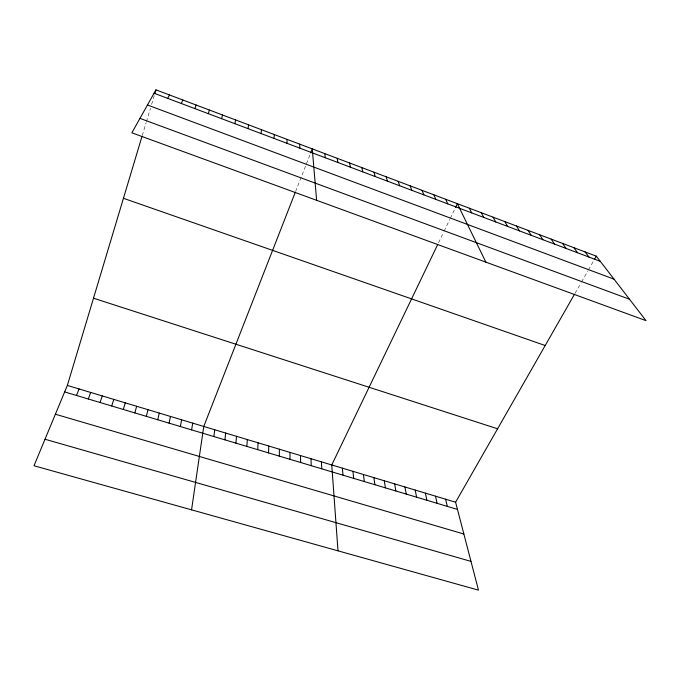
<?xml version="1.0" encoding="UTF-8"?>
<svg xmlns="http://www.w3.org/2000/svg" width="680" height="680" viewBox="0 0 680 680"><rect width="100%" height="100%" fill="white"/><g stroke="black" fill="none" stroke-linecap="round" stroke-linejoin="round"><path stroke-width="0.51" stroke-dasharray="3.4 2.55" d="M142.273 135.507L146.132 122.63M146.412 121.677L150.424 108.298M151.581 104.448L154.207 95.701M295.587 191.556L310.344 153.816M438.549 242.777L443.717 232.025M444.15 231.124L449.82 219.325M450.262 218.416L455.124 208.293M575.025 293.352L581.102 282.736M581.578 281.885L587.911 270.819M588.395 269.969L593.818 260.482"/><path stroke-width="1.02" d="M287.028 143.327L287.028 139.357M279.301 456.118L279.395 449.208M268.541 452.906L268.762 446.012M274.108 138.465L274.295 134.546M257.72 449.667L258.069 442.79M246.849 446.412L247.325 439.56M235.917 443.147L236.512 436.305M261.111 133.569L261.477 129.702M224.927 439.858L225.658 433.041M213.877 436.552L214.736 429.76M248.03 128.639L248.574 124.831M191.547 509.847L203.762 426.453L295.214 192.508M191.599 429.887L192.729 423.138M180.37 426.53L181.636 419.798M234.863 123.675L235.595 119.927M169.082 423.155L170.484 416.44M157.734 419.755L159.264 413.075M221.612 118.685L222.538 114.996M146.319 416.347L147.994 409.683M134.844 412.913L136.663 406.266M123.309 409.462L125.264 402.841M574.506 294.262L455.6 502.214L478.465 590.146L34 465.749L67.354 385.424L141.967 136.527M154.785 93.746L155.958 89.853L596.3 256.156L646 320.637L131.869 132.812L155.958 89.853M208.275 113.662L209.389 110.032M111.707 405.994L113.806 399.398M100.036 402.5L102.289 395.93M88.306 398.99L90.703 392.445M194.854 108.604L196.155 105.034M76.517 395.462L79.059 388.943M310.726 152.83L312.264 148.886L316.625 200.311M181.339 103.522L182.844 100.002M437.69 244.562L331.747 464.958L337.994 550.834M455.566 207.374L457.342 203.677L485.868 262.14M167.748 98.396L169.447 94.945M594.32 259.615L596.3 256.156M45.008 439.238L470.993 561.391M55.395 414.222L463.87 534.021M67.354 385.424L455.6 502.214M64.651 391.918L457.47 509.413M93.5 298.205L497.581 428.791M123.445 198.296L545.19 345.534M139.969 118.371L629.51 299.243M147.466 104.992L614.023 279.157M154.054 93.236L600.287 261.332M585.097 251.923L588.957 257.065M573.835 247.673L577.549 252.764M562.496 243.389L566.083 248.447M551.097 239.079L554.54 244.103M539.623 234.753L542.929 239.725M528.079 230.393L531.25 235.323M516.468 226.006L519.494 230.894M504.789 221.595L507.671 226.44M493.034 217.158L495.771 221.96M481.21 212.687L483.794 217.447M469.31 208.199L471.741 212.908M445.655 199.257L447.78 203.881M433.891 194.82L435.863 199.393M422.059 190.349L423.878 194.88M410.159 185.852L411.825 190.34M398.183 181.331L399.687 185.768M386.129 176.783L387.481 181.169M374.008 172.202L375.199 176.545M445.57 499.196L447.338 506.387M361.811 167.594L362.831 171.887M435.489 496.162L437.146 503.336M425.357 493.119L426.904 500.276M349.537 162.962L350.396 167.203M415.174 490.05L416.611 497.19M404.94 486.973L406.257 494.096M394.647 483.879L395.853 490.986M337.195 158.295L337.883 162.486M384.302 480.769L385.399 487.858M373.898 477.64L374.884 484.712M324.768 153.603L325.286 157.743M363.443 474.495L364.31 481.55M352.937 471.333L353.685 478.371M342.372 468.154L343 475.175M321.385 461.839L321.776 468.826M299.685 144.135L299.863 148.163M310.973 458.702L311.245 465.673M300.5 455.558L300.653 462.51M289.969 452.387L290.003 459.323"/></g></svg>
